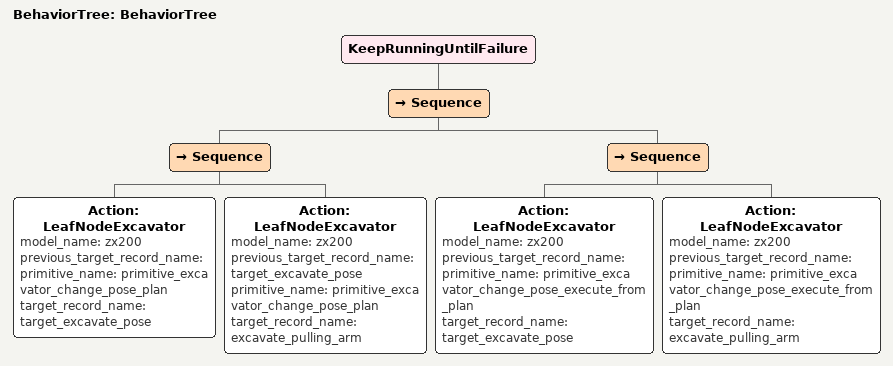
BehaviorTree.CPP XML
<?xml version="1.0"?>
<root main_tree_to_execute="BehaviorTree">
    <BehaviorTree ID="BehaviorTree">
        <KeepRunningUntilFailure>
            <Sequence>
                <Sequence>
                    <Action  model_name="zx200" ID="LeafNodeExcavator" previous_target_record_name="" primitive_name="primitive_excavator_change_pose_plan" target_record_name="target_excavate_pose"/>
                    <Action  model_name="zx200" ID="LeafNodeExcavator" previous_target_record_name="target_excavate_pose" primitive_name="primitive_excavator_change_pose_plan" target_record_name="excavate_pulling_arm"/>
                </Sequence>
                <Sequence>
                    <Action  model_name="zx200" ID="LeafNodeExcavator" previous_target_record_name="" primitive_name="primitive_excavator_change_pose_execute_from_plan" target_record_name="target_excavate_pose"/>
                    <Action  model_name="zx200" ID="LeafNodeExcavator" previous_target_record_name="" primitive_name="primitive_excavator_change_pose_execute_from_plan" target_record_name="excavate_pulling_arm"/>
                </Sequence>
            </Sequence>
        </KeepRunningUntilFailure>
    </BehaviorTree>
</root>
